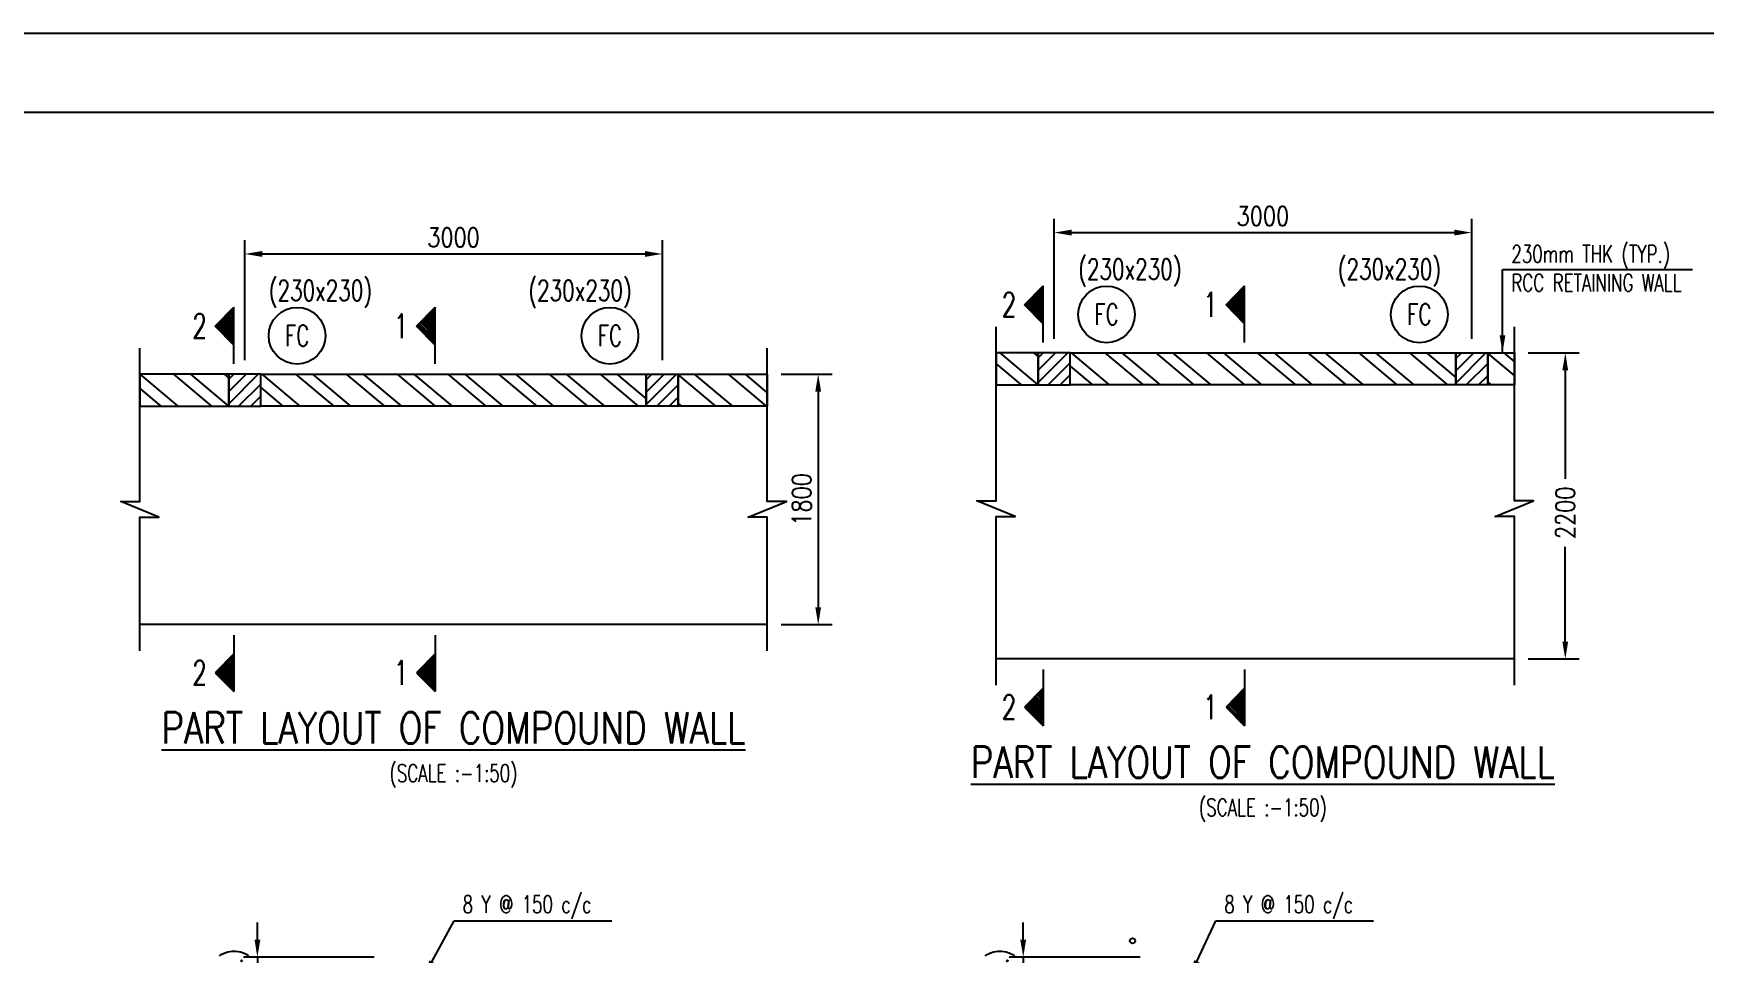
# Model space of a CAD drawing. Extents: x 324505 to 1272425, y -526289 to -156124.
# Drawn here: x 636994 to 661007, y -279503 to -266277 of the extents above; entities that cross this region are included whole.
import ezdxf
from ezdxf.enums import TextEntityAlignment as Align

# ---------------------------------------------------------------- set-up
doc = ezdxf.new("R2010")
doc.units = 0
doc.header["$LTSCALE"] = 500
doc.header["$MEASUREMENT"] = 0
doc.header["$PDMODE"] = 35
doc.header["$PDSIZE"] = -15
doc.layers.get('DEFPOINTS').update_dxf_attribs({"color": 4})
for name, color, linetype in [('S-BRECK LINE', 8, 'Continuous'), ('S-COLUMN', 1, 'Continuous'), ('S-COLUMN CIRCLE', 9, 'Continuous'), ('S-COLUMN HATCH', 8, 'Continuous'), ('S-COLUMN NO', 2, 'Continuous'), ('S-CONCRET LINE', 4, 'Continuous'), ('S-DIM-1', 5, 'Continuous'), ('S-HATCH', 253, 'Continuous'), ('S-REINFORCEMENT', 6, 'Continuous'), ('S-SECTION MARK', 1, 'Continuous'), ('S-TEXT', 2, 'Continuous'), ('S-TEXT-1', 4, 'Continuous'), ('S-TITIL', 6, 'Continuous'), ('s_TITILE', 9, 'Continuous')]:
    doc.layers.add(name, color=color, linetype=linetype)
doc.styles.add('ROMANS', font='simplex.shx', dxfattribs={"width": 0.8, "height": 275, "bigfont": 'bigfont.shx'})
doc.dimstyles.new('dim100', dxfattribs={"dimtxt": 250, "dimasz": 250, "dimexe": 200, "dimexo": 200, "dimgap": 100, "dimtad": 1, "dimdec": 0, "dimzin": 0, "dimdsep": 46, "dimtxsty": 'ROMANS', "dimcen": 0, "dimclrd": 5, "dimclre": 5, "dimclrt": 4, "dimadec": 0, "dimazin": 0, "dimtfac": 1, "dimtdec": 0, "dimtix": 1, "dimtofl": 0, "dimtmove": 2, "dimatfit": 3, "dimfxl": 0, "dimtolj": 1, "dimtzin": 0, "dimlwd": -1, "dimlwe": -1, "dimarcsym": 0})
doc.dimstyles.new('dim33.33', dxfattribs={"dimtxt": 250, "dimasz": 250, "dimexe": 200, "dimexo": 200, "dimgap": 100, "dimtad": 1, "dimdec": 0, "dimlfac": 0.333331, "dimzin": 0, "dimdsep": 46, "dimtxsty": 'ROMANS', "dimcen": 0, "dimclrd": 5, "dimclre": 5, "dimclrt": 4, "dimadec": 0, "dimazin": 0, "dimtfac": 1, "dimtdec": 0, "dimtix": 1, "dimtofl": 0, "dimtmove": 2, "dimatfit": 3, "dimfxl": 0, "dimtolj": 1, "dimtzin": 0, "dimlwd": -1, "dimlwe": -1, "dimarcsym": 0})
doc.dimstyles.new('dim50', dxfattribs={"dimtxt": 250, "dimasz": 250, "dimexe": 200, "dimexo": 200, "dimgap": 100, "dimtad": 1, "dimdec": 0, "dimlfac": 0.5, "dimzin": 0, "dimdsep": 46, "dimtxsty": 'ROMANS', "dimcen": 0, "dimclrd": 5, "dimclre": 5, "dimclrt": 4, "dimadec": 0, "dimazin": 0, "dimtfac": 1, "dimtdec": 0, "dimtix": 1, "dimtofl": 0, "dimtmove": 2, "dimatfit": 3, "dimfxl": 0, "dimtolj": 1, "dimtzin": 0, "dimlwd": -1, "dimlwe": -1, "dimarcsym": 0})
pattern_1 = [(45, (-17665353.72, 1131716), (-88.38834765, 88.38834765), [])]
pattern_2 = [(45, (-17676984.45, 1131409.03), (-88.38834765, 88.38834765), [])]

# ---------------------------------------------------------------- blocks, each defined once
blk = doc.blocks.new('*D218')
at = {"layer": 'DEFPOINTS', "color": 0}
for p in [(653095, -279555), (651217, -282615), (653125, -282615)]:
    blk.add_point(p, dxfattribs=at)
at = {"layer": 'S-DIM-1', "color": 5, "lineweight": -3}
for p, q in [((651217, -279305), (651217, -279055)), ((651217, -279555), (651217, -282615)), ((651217, -282865), (651217, -283115))]:
    blk.add_line(p, q, dxfattribs=at)
at = {"layer": 'S-DIM-1', "color": 5}
for p, q in [((652895, -279555), (651017, -279555)), ((652925, -282615), (651017, -282615))]:
    blk.add_line(p, q, dxfattribs=at)
for points in [[(651175, -279305), (651258, -279305), (651217, -279555)], [(651175, -282865), (651258, -282865), (651217, -282615)]]:
    blk.add_solid(points, dxfattribs=at)
at = {"layer": 'S-DIM-1', "color": 4, "insert": (650907, -281085), "char_height": 275, "attachment_point": 5, "rotation": 90, "style": 'ROMANS'}
blk.add_mtext('\\A1;(AS PER ARCH REQU.)', dxfattribs=at)
blk = doc.blocks.new('*D222')
at = {"layer": 'DEFPOINTS', "color": 0}
for p in [(657661, -269140), (651661, -270868, -1), (657661, -270868, -1)]:
    blk.add_point(p, dxfattribs=at)
at = {"layer": 'S-TEXT-1', "color": 5}
for p, q in [((651661, -270668), (651661, -268940)), ((657661, -270668), (657661, -268940)), ((651911, -269140), (657411, -269140))]:
    blk.add_line(p, q, dxfattribs=at)
for points in [[(651911, -269098), (651911, -269182), (651661, -269140)], [(657411, -269098), (657411, -269182), (657661, -269140)]]:
    blk.add_solid(points, dxfattribs=at)
at = {"layer": 'S-TEXT-1', "color": 4, "insert": (654661, -268902), "char_height": 275, "attachment_point": 5, "style": 'ROMANS'}
blk.add_mtext('\\A1;3000', dxfattribs=at)
blk = doc.blocks.new('*D223')
at = {"layer": 'DEFPOINTS', "color": 0}
for p in [(658274, -270868, -1), (658274, -275268, -1), (659006, -275268)]:
    blk.add_point(p, dxfattribs=at)
at = {"layer": 'S-TEXT-1', "color": 5}
for p, q in [((658474, -270868), (659206, -270868)), ((659006, -271118), (659006, -272680)), ((659006, -275018), (659006, -273656)), ((658474, -275268), (659206, -275268))]:
    blk.add_line(p, q, dxfattribs=at)
for points in [[(658964, -271118), (659047, -271118), (659006, -270868)], [(658964, -275018), (659047, -275018), (659006, -275268)]]:
    blk.add_solid(points, dxfattribs=at)
at = {"layer": 'S-TEXT-1', "color": 4, "insert": (659006, -273168), "char_height": 275, "attachment_point": 5, "rotation": 90, "style": 'ROMANS'}
blk.add_mtext('\\A1;2200', dxfattribs=at)
blk = doc.blocks.new('*D257')
at = {"layer": 'DEFPOINTS', "color": 0}
for p in [(642091, -279555), (640212, -282615), (642181, -282615)]:
    blk.add_point(p, dxfattribs=at)
at = {"layer": 'S-DIM-1', "color": 5, "lineweight": -3}
for p, q in [((640212, -279305), (640212, -279055)), ((640212, -279555), (640212, -282615)), ((640212, -282865), (640212, -283115))]:
    blk.add_line(p, q, dxfattribs=at)
at = {"layer": 'S-DIM-1', "color": 5}
for p, q in [((641891, -279555), (640012, -279555)), ((641981, -282615), (640012, -282615))]:
    blk.add_line(p, q, dxfattribs=at)
for points in [[(640171, -279305), (640254, -279305), (640212, -279555)], [(640171, -282865), (640254, -282865), (640212, -282615)]]:
    blk.add_solid(points, dxfattribs=at)
at = {"layer": 'S-DIM-1', "color": 4, "insert": (639903, -281085), "char_height": 275, "attachment_point": 5, "rotation": 90, "style": 'ROMANS'}
blk.add_mtext('\\A1;(AS PER ARCH REQU.)', dxfattribs=at)
blk = doc.blocks.new('*D258')
at = {"layer": 'DEFPOINTS', "color": 0}
for p in [(646031, -269447), (640031, -271175, -1), (646031, -271175, -1)]:
    blk.add_point(p, dxfattribs=at)
at = {"layer": 'S-TEXT-1', "color": 5}
for p, q in [((640031, -270975), (640031, -269247)), ((646031, -270975), (646031, -269247)), ((640281, -269447), (645781, -269447))]:
    blk.add_line(p, q, dxfattribs=at)
for points in [[(640281, -269405), (640281, -269489), (640031, -269447)], [(645781, -269405), (645781, -269489), (646031, -269447)]]:
    blk.add_solid(points, dxfattribs=at)
at = {"layer": 'S-TEXT-1', "color": 4, "insert": (643031, -269209), "char_height": 275, "attachment_point": 5, "style": 'ROMANS'}
blk.add_mtext('\\A1;3000', dxfattribs=at)
blk = doc.blocks.new('*D259')
at = {"layer": 'DEFPOINTS', "color": 0}
for p in [(647539, -271175, -1), (647539, -274775, -1), (648271, -274775)]:
    blk.add_point(p, dxfattribs=at)
at = {"layer": 'S-TEXT-1', "color": 5}
for p, q in [((647739, -271175), (648471, -271175)), ((648271, -271425), (648271, -274525)), ((647739, -274775), (648471, -274775))]:
    blk.add_line(p, q, dxfattribs=at)
for points in [[(648229, -271425), (648312, -271425), (648271, -271175)], [(648229, -274525), (648312, -274525), (648271, -274775)]]:
    blk.add_solid(points, dxfattribs=at)
at = {"layer": 'S-TEXT-1', "color": 4, "insert": (648033, -272975), "char_height": 275, "attachment_point": 5, "rotation": 90, "style": 'ROMANS'}
blk.add_mtext('\\A1;1800', dxfattribs=at)
blk = doc.blocks.new('zw$155A')
at = {"layer": 's_TITILE', "color": 7}
blk.add_lwpolyline([(0, 0), (88000, 0), (88000, 58000), (0, 58000)], close=True, dxfattribs=at)
at = {"layer": 's_TITILE', "color": 1}
blk.add_lwpolyline([(1300, 800), (78500, 800), (78500, 57200), (1300, 57200)], close=True, dxfattribs=at)

msp = doc.modelspace()

# ---------------------------------------------------------------- hatches: boundary and pattern name
at = {"layer": 'S-COLUMN HATCH'}
h = msp.add_hatch(dxfattribs=at)
h.set_pattern_fill('ANSI31', color=256, scale=1000, angle=360, style=0)
h.set_pattern_definition(pattern_1)
h.paths.add_polyline_path([(651431.283, -271328.099), (651891.283, -271328.099), (651891.283, -270868.099), (651431.283, -270868.099)])
h = msp.add_hatch(dxfattribs=at)
h.set_pattern_fill('ANSI31', color=256, scale=1000, angle=360, style=0)
h.set_pattern_definition(pattern_1)
h.paths.add_polyline_path([(657891.283, -271328.099), (657431.283, -271328.099), (657431.283, -270868.099), (657891.283, -270868.099)])
h = msp.add_hatch(dxfattribs=at)
h.set_pattern_fill('ANSI31', color=256, scale=1000, angle=360, style=0)
h.set_pattern_definition(pattern_2)
h.paths.add_polyline_path([(639800.552, -271635.069), (640260.552, -271635.069), (640260.552, -271175.069), (639800.552, -271175.069)])
h = msp.add_hatch(dxfattribs=at)
h.set_pattern_fill('ANSI31', color=256, scale=1000, angle=360, style=0)
h.set_pattern_definition(pattern_2)
h.paths.add_polyline_path([(646260.552, -271635.069), (645800.552, -271635.069), (645800.552, -271175.069), (646260.552, -271175.069)])
at = {"layer": 'S-HATCH'}
h = msp.add_hatch(dxfattribs=at)
h.set_pattern_fill('ANSI32', color=256, scale=1250, angle=275, style=0)
h.set_pattern_definition([(320, (-15779826.8, 837363.2), (301.306692, 359.083333), []), (320, (-15779807.53, 837143.07), (301.306692, 359.083333), [])])
h.paths.add_polyline_path([(651431.283, -271328.099), (651431.283, -270868.099), (650826.52, -270868.099), (650826.52, -271328.099)])
h = msp.add_hatch(dxfattribs=at)
h.set_pattern_fill('ANSI32', color=256, scale=1250, angle=275, style=0)
h.set_pattern_definition([(320, (-15780989.8, 837363.2), (301.306692, 359.083333), []), (320, (-15780970.53, 837143.07), (301.306692, 359.083333), [])])
h.paths.add_polyline_path([(651891.283, -271328.099), (651891.283, -270868.099), (657431.283, -270868.099), (657431.283, -271328.099)])
h = msp.add_hatch(dxfattribs=at)
h.set_pattern_fill('ANSI32', color=256, scale=1250, angle=275, style=0)
h.set_pattern_definition([(320, (-15784983.74, 837363.2), (301.306692, 359.083333), []), (320, (-15784964.5, 837143.07), (301.306692, 359.083333), [])])
h.paths.add_polyline_path([(657891.283, -271328.099), (657891.283, -270868.099), (658273.724, -270868.099), (658273.724, -271328.099)])
h = msp.add_hatch(dxfattribs=at)
h.set_pattern_fill('ANSI32', color=256, scale=1250, angle=275, style=0)
h.set_pattern_definition([(320, (-15791457.5, 837056.23), (301.306692, 359.083333), []), (320, (-15791438.26, 836836.1), (301.306692, 359.083333), [])])
h.paths.add_polyline_path([(639800.552, -271635.069), (639800.552, -271175.069), (638522.558, -271175.069), (638522.558, -271635.069)])
h = msp.add_hatch(dxfattribs=at)
h.set_pattern_fill('ANSI32', color=256, scale=1250, angle=275, style=0)
h.set_pattern_definition([(320, (-15792620.5, 837056.23), (301.306692, 359.083333), []), (320, (-15792601.26, 836836.1), (301.306692, 359.083333), [])])
h.paths.add_polyline_path([(640260.552, -271635.069), (640260.552, -271175.069), (645800.552, -271175.069), (645800.552, -271635.069)])
h = msp.add_hatch(dxfattribs=at)
h.set_pattern_fill('ANSI32', color=256, scale=1250, angle=275, style=0)
h.set_pattern_definition([(320, (-15796614.47, 837056.23), (301.306692, 359.083333), []), (320, (-15796595.2, 836836.1), (301.306692, 359.083333), [])])
h.paths.add_polyline_path([(646260.552, -271635.069), (646260.552, -271175.069), (647538.546, -271175.069), (647538.546, -271635.069)])
at = {"layer": 'S-SECTION MARK'}
h = msp.add_hatch(dxfattribs=at)
h.set_pattern_fill('ANSI31', color=256, scale=172.406964, angle=270, style=0)
h.set_pattern_definition([(315, (649663.43, -194465.948), (15.2387667, 15.2387667), [])])
h.paths.add_polyline_path([(651235.279, -270177.106), (651502.408, -269905.241), (651502.408, -270448.971)])
h = msp.add_hatch(dxfattribs=at)
h.set_pattern_fill('ANSI31', color=256, scale=172.406964, angle=270, style=0)
h.set_pattern_definition([(315, (652558.737, -194465.948), (15.2387667, 15.2387667), [])])
h.paths.add_polyline_path([(654130.586, -270177.106), (654397.715, -269905.241), (654397.715, -270448.971)])
h = msp.add_hatch(dxfattribs=at)
h.set_pattern_fill('ANSI31', color=256, scale=172.406964, angle=270, style=0)
h.set_pattern_definition([(315, (638032.698, -194772.918), (15.2387667, 15.2387667), [])])
h.paths.add_polyline_path([(639604.547, -270484.077), (639871.676, -270212.211), (639871.676, -270755.942)])
h = msp.add_hatch(dxfattribs=at)
h.set_pattern_fill('ANSI31', color=256, scale=172.406964, angle=270, style=0)
h.set_pattern_definition([(315, (640928.006, -194772.918), (15.2387667, 15.2387667), [])])
h.paths.add_polyline_path([(642499.854, -270484.077), (642766.984, -270212.211), (642766.984, -270755.942)])
h = msp.add_hatch(dxfattribs=at)
h.set_pattern_fill('ANSI31', color=256, scale=172.406964, angle=270, style=0)
h.set_pattern_definition([(315, (638032.698, -197682.918), (15.2387667, 15.2387667), [])])
h.paths.add_polyline_path([(639604.547, -275466.062), (639871.676, -275737.927), (639871.676, -275194.196)])
h = msp.add_hatch(dxfattribs=at)
h.set_pattern_fill('ANSI31', color=256, scale=172.406964, angle=270, style=0)
h.set_pattern_definition([(315, (640928.006, -197682.918), (15.2387667, 15.2387667), [])])
h.paths.add_polyline_path([(642499.854, -275466.062), (642766.984, -275737.927), (642766.984, -275194.196)])
h = msp.add_hatch(dxfattribs=at)
h.set_pattern_fill('ANSI31', color=256, scale=172.406964, angle=270, style=0)
h.set_pattern_definition([(315, (649663.43, -198175.948), (15.2387667, 15.2387667), [])])
h.paths.add_polyline_path([(651235.279, -275959.091), (651502.408, -276230.956), (651502.408, -275687.226)])
h = msp.add_hatch(dxfattribs=at)
h.set_pattern_fill('ANSI31', color=256, scale=172.406964, angle=270, style=0)
h.set_pattern_definition([(315, (652558.737, -198175.948), (15.2387667, 15.2387667), [])])
h.paths.add_polyline_path([(654130.586, -275959.091), (654397.715, -276230.956), (654397.715, -275687.226)])

# ---------------------------------------------------------------- linework, layer by layer
at = {"layer": 'S-BRECK LINE', "elevation": 20.933}
for points in [[(650826.52, -275643.099), (650826.52, -273219.332), (651101.268, -273219.332), (650551.772, -272993.7), (650826.52, -272993.7), (650826.52, -270493.099)], [(658273.724, -275643.099), (658273.724, -273219.332), (657998.976, -273219.332), (658548.472, -272993.7), (658273.724, -272993.7), (658273.724, -270493.099)]]:
    msp.add_lwpolyline(points, dxfattribs=at)
at = {"layer": 'S-BRECK LINE'}
for points in [[(638522.558, -275150.069), (638522.558, -273232.139), (638797.306, -273232.139), (638247.81, -273006.507), (638522.558, -273006.507), (638522.558, -270800.069)], [(647538.546, -275150.069), (647538.546, -273232.139), (647263.798, -273232.139), (647813.293, -273006.507), (647538.546, -273006.507), (647538.546, -270800.069)]]:
    msp.add_lwpolyline(points, dxfattribs=at)
at = {"layer": 'S-COLUMN', "elevation": 20.933}
for points in [[(651431.283, -271328.099), (651891.283, -271328.099), (651891.283, -270868.099), (651431.283, -270868.099)], [(657891.283, -271328.099), (657431.283, -271328.099), (657431.283, -270868.099), (657891.283, -270868.099)]]:
    msp.add_lwpolyline(points, close=True, dxfattribs=at)
at = {"layer": 'S-COLUMN'}
for points in [[(639800.552, -271635.069), (640260.552, -271635.069), (640260.552, -271175.069), (639800.552, -271175.069)], [(646260.552, -271635.069), (645800.552, -271635.069), (645800.552, -271175.069), (646260.552, -271175.069)]]:
    msp.add_lwpolyline(points, close=True, dxfattribs=at)
at = {"layer": 'S-COLUMN CIRCLE'}
for centre in [(652413.809, -270315.624, 20.933), (656908.758, -270315.624, 20.933), (640783.077, -270622.594), (645278.026, -270622.594)]:
    msp.add_circle(centre, 407.525, dxfattribs=at)
at = {"layer": 'S-CONCRET LINE'}
for p, q in [((647538.546, -274775.069), (638522.558, -274775.069)), ((658273.724, -275268.099, 20.933), (650826.52, -275268.099, 20.933))]:
    msp.add_line(p, q, dxfattribs=at)
at = {"layer": 'S-CONCRET LINE', "elevation": 20.933}
for points in [[(651431.283, -271328.099), (651431.283, -270868.099), (650826.52, -270868.099), (650826.52, -271328.099)], [(651891.283, -271328.099), (651891.283, -270868.099), (657431.283, -270868.099), (657431.283, -271328.099)], [(657891.283, -271328.099), (657891.283, -270868.099), (658273.724, -270868.099), (658273.724, -271328.099)]]:
    msp.add_lwpolyline(points, close=True, dxfattribs=at)
at = {"layer": 'S-CONCRET LINE'}
for points in [[(639800.552, -271635.069), (639800.552, -271175.069), (638522.558, -271175.069), (638522.558, -271635.069)], [(640260.552, -271635.069), (640260.552, -271175.069), (645800.552, -271175.069), (645800.552, -271635.069)], [(646260.552, -271635.069), (646260.552, -271175.069), (647538.546, -271175.069), (647538.546, -271635.069)]]:
    msp.add_lwpolyline(points, close=True, dxfattribs=at)
at = {"layer": 'S-REINFORCEMENT', "color": 5}
msp.add_circle((652788.295, -279318.65, -8.324), 37.5, dxfattribs=at)
at = {"layer": 'S-SECTION MARK'}
for p, q in [((651235.279, -270177.106, 20.933), (651502.408, -269905.241, 20.933)), ((651502.408, -270718.099, 20.933), (651502.408, -269905.241, 20.933)), ((654130.586, -270177.106, 20.933), (654397.715, -269905.241, 20.933)), ((654397.715, -270718.099, 20.933), (654397.715, -269905.241, 20.933)), ((639604.547, -270484.077), (639871.676, -270212.211)), ((639871.676, -271025.069), (639871.676, -270212.211)), ((642499.854, -270484.077), (642766.984, -270212.211)), ((642766.984, -271025.069), (642766.984, -270212.211)), ((651502.408, -270448.971, 20.933), (651235.279, -270177.106, 20.933)), ((654397.715, -270448.971, 20.933), (654130.586, -270177.106, 20.933)), ((639871.676, -270755.942), (639604.547, -270484.077)), ((642766.984, -270755.942), (642499.854, -270484.077)), ((639871.676, -274925.069), (639871.676, -275737.927)), ((642766.984, -274925.069), (642766.984, -275737.927)), ((639871.676, -275194.196), (639604.547, -275466.062)), ((642766.984, -275194.196), (642499.854, -275466.062)), ((651502.408, -275418.099, 20.933), (651502.408, -276230.956, 20.933)), ((654397.715, -275418.099, 20.933), (654397.715, -276230.956, 20.933)), ((639604.547, -275466.062), (639871.676, -275737.927)), ((642499.854, -275466.062), (642766.984, -275737.927)), ((651502.408, -275687.226, 20.933), (651235.279, -275959.091, 20.933)), ((654397.715, -275687.226, 20.933), (654130.586, -275959.091, 20.933)), ((651235.279, -275959.091, 20.933), (651502.408, -276230.956, 20.933)), ((654130.586, -275959.091, 20.933), (654397.715, -276230.956, 20.933))]:
    msp.add_line(p, q, dxfattribs=at)

# ---------------------------------------------------------------- block references
at = {"xscale": 1.420454545454545, "yscale": 1.420454545454545, "zscale": 1.420454545454545}
msp.add_blockref('zw$155A', (611343.115, -348663.35), dxfattribs=at)

# ---------------------------------------------------------------- texts
at = {"layer": 'S-COLUMN NO', "style": 'ROMANS', "width": 0.7}
for p in [(652006.283, -269665.624, 20.933), (655736.283, -269665.624, 20.933), (640375.552, -269972.594), (644105.552, -269972.594)]:
    msp.add_text('(230x230)', height=300, dxfattribs=at).set_placement(p, align=Align.MIDDLE_LEFT)
for p in [(652413.809, -270315.624, 20.933), (656908.758, -270315.624, 20.933), (640783.077, -270622.594), (645278.026, -270622.594)]:
    msp.add_text('FC', height=300, dxfattribs=at).set_placement(p, align=Align.MIDDLE)
at = {"layer": 'S-SECTION MARK', "style": 'ROMANS', "width": 0.7}
for s, p in [('2', (651012.496, -270175.744, 20.933)), ('1', (653907.803, -270175.744, 20.933)), ('2', (639381.764, -270482.715)), ('1', (642277.072, -270482.715)), ('2', (639381.764, -275467.423)), ('1', (642277.072, -275467.423)), ('2', (651012.496, -275960.453, 20.933)), ('1', (653907.803, -275960.453, 20.933))]:
    msp.add_text(s, height=350, dxfattribs=at).set_placement(p, align=Align.MIDDLE)
at = {"layer": 'S-TEXT', "style": 'ROMANS', "width": 0.7}
for p in [(643030.552, -276909.687), (654661.283, -277402.716, 20.933)]:
    msp.add_text('(SCALE :-1:50)', height=250, dxfattribs=at).set_placement(p, align=Align.MIDDLE_CENTER)
at = {"layer": 'S-TEXT-1', "style": 'ROMANS', "width": 0.7}
for s, p in [('230mm THK (TYP.)', (658231.771, -269447.072, 32.026)), ('RCC RETAINING WALL', (658231.771, -269861.358, 32.026)), ('8 Y @ 150 c/c', (643161.382, -278794.426, -8.324)), ('8 Y @ 150 c/c', (654105.816, -278794.426, -8.324))]:
    msp.add_text(s, height=250, dxfattribs=at).set_placement(p, align=Align.MIDDLE_LEFT)
at = {"layer": 'S-TITIL', "style": 'ROMANS', "width": 0.8}
for p in [(643030.552, -276259.687), (654661.283, -276752.716, 20.933)]:
    msp.add_text('%%UPART LAYOUT OF COMPOUND WALL', height=450, dxfattribs=at).set_placement(p, align=Align.MIDDLE_CENTER)

# ---------------------------------------------------------------- dimensions: what is measured, and where the dimension line sits
at = {"layer": 'S-DIM-1'}
for base, p1, p2, picture, middle in [((640212.382, -282615.18, -8.324), (642090.882, -279555.18, -8.324), (642180.882, -282615.18, -8.324), '*D257', (639902.858, -281085.18, -8.324)), ((651216.816, -282615.18, -8.324), (653095.316, -279555.18, -8.324), (653125.316, -282615.18, -8.324), '*D218', (650907.292, -281085.18, -8.324))]:
    dim = msp.add_linear_dim(base=base, p1=p1, p2=p2, angle=90, text='(AS PER ARCH REQU.)', dimstyle='dim33.33', override={"dimtofl": 1, "dimtmove": 0, "dimlwd": 65533}, dxfattribs=at)
    dim.commit()
    dim.dimension.update_dxf_attribs({"geometry": picture, "text_midpoint": middle})
at = {"layer": 'S-TEXT-1', "color": 5}
for base, p1, p2, picture, middle in [((657661.283, -269139.942, 22.186), (651661.283, -270868.099, 20.933), (657661.283, -270868.099, 20.933), '*D222', (654661.283, -268902.442, 22.186)), ((646030.552, -269446.913, 1.253), (640030.552, -271175.069), (646030.552, -271175.069), '*D258', (643030.552, -269209.413, 1.253))]:
    dim = msp.add_linear_dim(base=base, p1=p1, p2=p2, dimstyle='dim50', dxfattribs=at)
    dim.commit()
    dim.dimension.update_dxf_attribs({"geometry": picture, "text_midpoint": middle})
dim = msp.add_linear_dim(base=(659005.763, -275268.099, 22.186), p1=(658273.724, -270868.099, 20.933), p2=(658273.724, -275268.099, 20.933), angle=270, dimstyle='dim50', override={"dimtxsty": 'ROMANS'}, dxfattribs=at)
dim.commit()
dim.dimension.update_dxf_attribs({"geometry": '*D223', "text_midpoint": (659005.763, -273168.099, 22.186), "dimtype": 160})
dim = msp.add_linear_dim(base=(648270.585, -274775.069, 1.253), p1=(647538.546, -271175.069), p2=(647538.546, -274775.069), angle=270, dimstyle='dim50', dxfattribs=at)
dim.commit()
dim.dimension.update_dxf_attribs({"geometry": '*D259', "text_midpoint": (648033.085, -272975.069, 1.253)})

# ---------------------------------------------------------------- leaders
at = {"layer": 'S-DIM-1'}
for points, dimstyle in [([(658103.735, -270868.099, 32.026), (658103.735, -269672.072, 32.026), (660834.633, -269672.072, 32.026)], 'dim100'), ([(642600.382, -279840.18, -8.324), (643041.382, -279034.426, -8.324), (645306.952, -279034.426, -8.324)], 'dim33.33'), ([(653604.816, -279840.18, -8.324), (653985.816, -279034.426, -8.324), (656251.386, -279034.426, -8.324)], 'dim33.33')]:
    msp.add_leader(points, dimstyle=dimstyle, dxfattribs=at)

doc.saveas('drawing.dxf')
